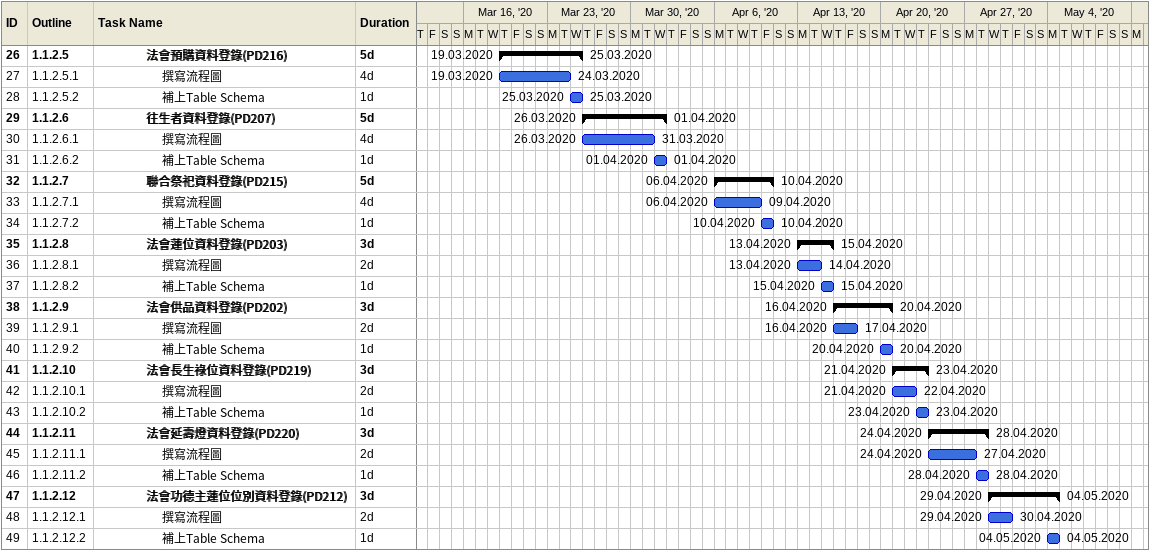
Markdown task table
| ID | WBS | Task | Duration | Start | Finish |
|---|---|---|---|---|---|
| 26 | 1.1.2.5 | **法會預購資料登錄(PD216)** | 5d | 2020-03-19 | 2020-03-25 |
| 27 | 1.1.2.5.1 | 撰寫流程圖 | 4d | 2020-03-19 | 2020-03-24 |
| 28 | 1.1.2.5.2 | 補上Table Schema | 1d | 2020-03-25 | 2020-03-25 |
| 29 | 1.1.2.6 | **往生者資料登錄(PD207)** | 5d | 2020-03-26 | 2020-04-01 |
| 30 | 1.1.2.6.1 | 撰寫流程圖 | 4d | 2020-03-26 | 2020-03-31 |
| 31 | 1.1.2.6.2 | 補上Table Schema | 1d | 2020-04-01 | 2020-04-01 |
| 32 | 1.1.2.7 | **聯合祭祀資料登錄(PD215)** | 5d | 2020-04-06 | 2020-04-10 |
| 33 | 1.1.2.7.1 | 撰寫流程圖 | 4d | 2020-04-06 | 2020-04-09 |
| 34 | 1.1.2.7.2 | 補上Table Schema | 1d | 2020-04-10 | 2020-04-10 |
| 35 | 1.1.2.8 | **法會蓮位資料登錄(PD203)** | 3d | 2020-04-13 | 2020-04-15 |
| 36 | 1.1.2.8.1 | 撰寫流程圖 | 2d | 2020-04-13 | 2020-04-14 |
| 37 | 1.1.2.8.2 | 補上Table Schema | 1d | 2020-04-15 | 2020-04-15 |
| 38 | 1.1.2.9 | **法會供品資料登錄(PD202)** | 3d | 2020-04-16 | 2020-04-20 |
| 39 | 1.1.2.9.1 | 撰寫流程圖 | 2d | 2020-04-16 | 2020-04-17 |
| 40 | 1.1.2.9.2 | 補上Table Schema | 1d | 2020-04-20 | 2020-04-20 |
| 41 | 1.1.2.10 | **法會長生祿位資料登錄(PD219)** | 3d | 2020-04-21 | 2020-04-23 |
| 42 | 1.1.2.10.1 | 撰寫流程圖 | 2d | 2020-04-21 | 2020-04-22 |
| 43 | 1.1.2.10.2 | 補上Table Schema | 1d | 2020-04-23 | 2020-04-23 |
| 44 | 1.1.2.11 | **法會延壽燈資料登錄(PD220)** | 3d | 2020-04-24 | 2020-04-28 |
| 45 | 1.1.2.11.1 | 撰寫流程圖 | 2d | 2020-04-24 | 2020-04-27 |
| 46 | 1.1.2.11.2 | 補上Table Schema | 1d | 2020-04-28 | 2020-04-28 |
| 47 | 1.1.2.12 | **法會功德主蓮位位別資料登錄(PD212)** | 3d | 2020-04-29 | 2020-05-04 |
| 48 | 1.1.2.12.1 | 撰寫流程圖 | 2d | 2020-04-29 | 2020-04-30 |
| 49 | 1.1.2.12.2 | 補上Table Schema | 1d | 2020-05-04 | 2020-05-04 |
